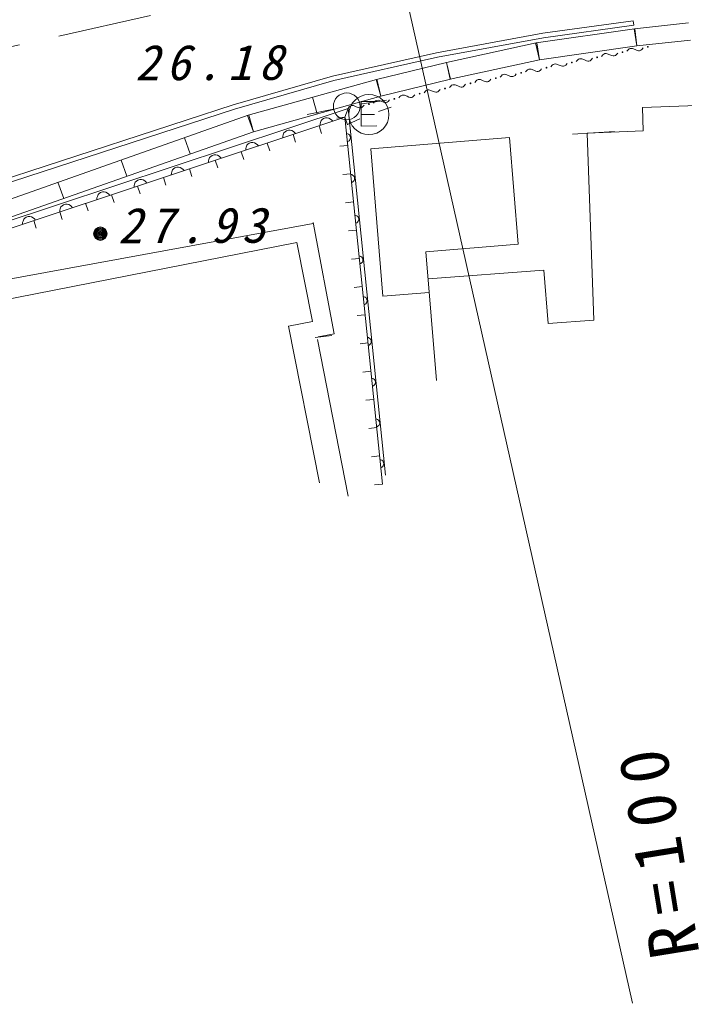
# Model space of a CAD drawing. Units: millimetres, scale not verified. Extents: x 39871 to 677802, y 19935 to 378772.
# Drawn here: x 250378 to 275043, y 239502 to 276001 of the extents above; entities that cross this region are included whole.
import ezdxf

# ---------------------------------------------------------------- set-up
doc = ezdxf.new("R2010")
doc.units = ezdxf.units.MM
doc.header["$LTSCALE"] = 996.768
doc.linetypes.add('CHAIN', pattern=[18.5, 12, -1.5, 3.5, -1.5])
doc.layers.add('S-SUV', color=7, linetype='Continuous', lineweight=13)
doc.styles.add('ＭＳ ゴシック', font='')
doc.styles.get('ＭＳ ゴシック').set_extended_font_data('MS Gothic')

msp = doc.modelspace()

# ---------------------------------------------------------------- linework, layer by layer
at = {"layer": 'S-SUV', "linetype": 'CHAIN'}
msp.add_line((238695.2, 272457), (264422.1, 278211.3), dxfattribs=at)
at = {"layer": 'S-SUV'}
for p, q in [((264422.1, 278211.3), (273124.3, 239501.6)), ((273142.7, 275963.4), (269790.2, 275499.6)), ((273165.9, 275795.6), (273142.7, 275963.4)), ((273196.2, 275657.3), (269549.6, 275142.2)), ((273165.9, 275795.6), (269813.4, 275331.8)), ((273186.5, 275655.9), (273275.7, 275024.2)), ((275202.7, 275877.6), (273196.2, 275657.3)), ((273206.1, 275658.3), (273275.7, 275024.2)), ((269790.2, 275499.6), (265851.8, 274773.5)), ((269820.9, 275333), (265885.8, 274607.4)), ((275272.3, 275243.5), (273275.7, 275024.2)), ((269549.6, 275142.2), (266215.1, 274410.9)), ((269526.1, 275137), (269662.7, 274513.9)), ((269573.5, 275145.5), (269662.7, 274513.9)), ((273275.7, 275024.2), (269662.7, 274513.9)), ((272914.9, 274830.7), (272959.9, 274886.5)), ((272959.9, 274886.5), (272993.2, 274915.3)), ((272993.2, 274915.3), (273038.3, 274934.4)), ((273038.3, 274934.4), (273086.8, 274937)), ((273086.8, 274937), (273122.1, 274932)), ((273122.1, 274932), (273220.7, 274893.3)), ((273220.7, 274893.3), (273293.4, 274861.6)), ((273293.4, 274861.6), (273344.8, 274850.1)), ((273344.8, 274850.1), (273381.5, 274850.3)), ((273381.5, 274850.3), (273425.2, 274864.1)), ((273425.2, 274864.1), (273465.1, 274896.8)), ((273465.1, 274896.8), (273512.4, 274953.1)), ((265851.8, 274773.5), (261990, 273905.8)), ((265885.8, 274607.4), (262032, 273741.6)), ((269662.7, 274513.9), (266351.7, 273787.8)), ((271033.1, 274445.1), (271078, 274500.9)), ((271078, 274500.9), (271111.3, 274529.8)), ((271111.3, 274529.8), (271156.4, 274548.8)), ((271156.4, 274548.8), (271204.9, 274551.4)), ((271204.9, 274551.4), (271240.3, 274546.4)), ((271240.3, 274546.4), (271338.9, 274507.8)), ((271338.9, 274507.8), (271411.5, 274476.1)), ((271411.5, 274476.1), (271462.9, 274464.5)), ((271499.7, 274464.7), (271543.4, 274478.6)), ((271543.4, 274478.6), (271583.3, 274511.3)), ((271583.3, 274511.3), (271630.6, 274567.5)), ((271974, 274637.9), (272018.9, 274693.7)), ((272018.9, 274693.7), (272052.2, 274722.5)), ((272052.2, 274722.5), (272097.4, 274741.6)), ((272097.4, 274741.6), (272145.9, 274744.2)), ((272145.9, 274744.2), (272181.2, 274739.2)), ((272181.2, 274739.2), (272279.8, 274700.5)), ((272279.8, 274700.5), (272352.5, 274668.9)), ((272352.5, 274668.9), (272403.9, 274657.3)), ((272403.9, 274657.3), (272440.6, 274657.5)), ((272440.6, 274657.5), (272484.3, 274671.4)), ((272484.3, 274671.4), (272524.2, 274704)), ((272524.2, 274704), (272571.5, 274760.3)), ((266215.1, 274410.9), (263614.2, 273786.2)), ((266215.1, 274410.9), (266351.7, 273787.8)), ((266215.1, 274410.9), (266364.1, 273790.6)), ((269151.2, 274059.5), (269196.1, 274115.3)), ((269196.1, 274115.3), (269229.4, 274144.2)), ((269229.4, 274144.2), (269274.6, 274163.2)), ((269274.6, 274163.2), (269323.1, 274165.8)), ((269323.1, 274165.8), (269358.4, 274160.8)), ((269358.4, 274160.8), (269457, 274122.2)), ((269457, 274122.2), (269529.7, 274090.5)), ((269661.5, 274093), (269701.4, 274125.7)), ((269701.4, 274125.7), (269748.7, 274181.9)), ((270092.1, 274252.3), (270137.1, 274308.1)), ((270137.1, 274308.1), (270170.4, 274337)), ((270170.4, 274337), (270215.5, 274356)), ((270215.5, 274356), (270264, 274358.6)), ((270264, 274358.6), (270299.3, 274353.6)), ((270299.3, 274353.6), (270397.9, 274315)), ((270397.9, 274315), (270470.6, 274283.3)), ((270470.6, 274283.3), (270522, 274271.8)), ((270522, 274271.8), (270558.7, 274271.9)), ((270558.7, 274271.9), (270602.5, 274285.8)), ((270602.5, 274285.8), (270642.3, 274318.5)), ((270642.3, 274318.5), (270689.6, 274374.7)), ((271462.9, 274464.5), (271499.7, 274464.7)), ((261990, 273905.8), (258296.2, 272842)), ((263614.2, 273786.2), (258857.8, 272452.3)), ((263602.7, 273782.9), (263774.9, 273168.7)), ((263625.9, 273789), (263774.9, 273168.7)), ((266364.1, 273790.6), (263774.9, 273168.7)), ((267314.3, 273729.7), (267347.6, 273758.6)), ((267347.6, 273758.6), (267392.7, 273777.7)), ((267392.7, 273777.7), (267441.2, 273780.2)), ((267441.2, 273780.2), (267476.5, 273775.2)), ((267476.5, 273775.2), (267575.1, 273736.6)), ((267819.5, 273740.1), (267866.8, 273796.4)), ((268210.3, 273866.7), (268255.2, 273922.5)), ((268255.2, 273922.5), (268288.5, 273951.4)), ((268288.5, 273951.4), (268333.6, 273970.4)), ((268333.6, 273970.4), (268382.1, 273973)), ((268382.1, 273973), (268417.5, 273968)), ((268417.5, 273968), (268516.1, 273929.4)), ((268516.1, 273929.4), (268588.7, 273897.7)), ((268588.7, 273897.7), (268640.1, 273886.2)), ((268640.1, 273886.2), (268676.9, 273886.4)), ((268676.9, 273886.4), (268720.6, 273900.2)), ((268720.6, 273900.2), (268760.5, 273932.9)), ((268760.5, 273932.9), (268807.8, 273989.2)), ((269529.7, 274090.5), (269581.1, 274079)), ((269581.1, 274079), (269617.8, 274079.1)), ((269617.8, 274079.1), (269661.5, 274093)), ((262032, 273741.6), (258345.9, 272679.9)), ((265465.7, 273373), (265510.8, 273392.1)), ((265510.8, 273392.1), (265559.3, 273394.7)), ((265559.3, 273394.7), (265594.7, 273389.7)), ((265594.7, 273389.7), (265693.3, 273351)), ((265937.7, 273354.5), (265985, 273410.8)), ((266328.4, 273481.2), (266373.4, 273536.9)), ((266373.4, 273536.9), (266406.7, 273565.8)), ((266406.7, 273565.8), (266451.8, 273584.9)), ((266451.8, 273584.9), (266500.3, 273587.5)), ((266500.3, 273587.5), (266535.6, 273582.4)), ((266535.6, 273582.4), (266634.2, 273543.8)), ((266634.2, 273543.8), (266706.9, 273512.1)), ((266706.9, 273512.1), (266758.3, 273500.6)), ((266758.3, 273500.6), (266795, 273500.8)), ((266795, 273500.8), (266838.7, 273514.6)), ((266838.7, 273514.6), (266878.6, 273547.3)), ((266878.6, 273547.3), (266925.9, 273603.6)), ((267269.3, 273673.9), (267314.3, 273729.7)), ((267575.1, 273736.6), (267647.8, 273704.9)), ((267647.8, 273704.9), (267699.2, 273693.4)), ((267699.2, 273693.4), (267735.9, 273693.6)), ((267735.9, 273693.6), (267779.7, 273707.4)), ((267779.7, 273707.4), (267819.5, 273740.1)), ((263774.9, 273168.7), (259050.1, 271843.7)), ((261240.2, 273120.4), (261412.5, 272506.2)), ((263005.6, 272862.5), (263989.5, 273018.9)), ((264055.8, 272969), (264103.1, 273025.2)), ((264446.5, 273095.6), (264491.5, 273151.4)), ((264491.5, 273151.4), (264524.8, 273180.2)), ((264524.8, 273180.2), (264569.9, 273199.3)), ((264569.9, 273199.3), (264618.4, 273201.9)), ((264618.4, 273201.9), (264653.7, 273196.9)), ((264653.7, 273196.9), (264752.4, 273158.2)), ((264752.4, 273158.2), (264825, 273126.6)), ((264825, 273126.6), (264876.4, 273115)), ((264876.4, 273115), (264913.1, 273115.2)), ((264913.1, 273115.2), (264956.9, 273129.1)), ((264956.9, 273129.1), (264996.7, 273161.7)), ((264996.7, 273161.7), (265044, 273218)), ((265387.5, 273288.4), (265432.4, 273344.2)), ((265432.4, 273344.2), (265465.7, 273373)), ((265693.3, 273351), (265766, 273319.3)), ((265766, 273319.3), (265817.3, 273307.8)), ((265817.3, 273307.8), (265854.1, 273308)), ((265854.1, 273308), (265897.8, 273321.9)), ((265897.8, 273321.9), (265937.7, 273354.5)), ((273487.9, 272745.5), (284225, 273138.3)), ((262564.7, 272710), (247985, 267873.6)), ((258296.2, 272842), (248863.6, 269767.9)), ((258345.9, 272679.9), (248914.7, 269606.3)), ((262025.5, 272685.3), (261049.2, 272487.6)), ((262449.7, 272380), (262564.7, 272710)), ((262564.7, 272710), (262609.6, 272765.8)), ((262564.7, 272710), (263957.8, 259099.3)), ((262609.6, 272765.8), (262642.9, 272794.7)), ((262642.9, 272794.7), (262688, 272813.7)), ((262688, 272813.7), (262736.5, 272816.3)), ((262736.5, 272816.3), (262771.9, 272811.3)), ((262771.9, 272811.3), (262870.5, 272772.7)), ((262870.5, 272772.7), (262943.2, 272741)), ((262943.2, 272741), (262994.5, 272729.5)), ((262994.5, 272729.5), (263031.3, 272729.6)), ((263031.3, 272729.6), (263075, 272743.5)), ((263627.8, 272968.2), (263044.7, 272965.9)), ((263044.7, 272965.9), (263048.3, 272053.9)), ((263075, 272743.5), (263114.9, 272776.2)), ((263114.9, 272776.2), (263162.2, 272832.4)), ((263505.6, 272902.8), (263550.6, 272958.6)), ((263550.6, 272958.6), (263583.9, 272987.5)), ((263583.9, 272987.5), (263629, 273006.5)), ((263629, 273006.5), (263677.5, 273009.1)), ((263677.5, 273009.1), (263712.8, 273004.1)), ((263692.6, 272599.8), (264165.2, 272758.1)), ((263712.8, 273004.1), (263811.4, 272965.5)), ((263811.4, 272965.5), (263884.1, 272933.8)), ((263884.1, 272933.8), (263935.5, 272922.2)), ((263935.5, 272922.2), (263972.2, 272922.4)), ((263972.2, 272922.4), (264015.9, 272936.3)), ((264015.9, 272936.3), (264055.8, 272969)), ((273519.4, 271871.5), (273487.9, 272745.5)), ((248654.8, 267801.7), (262449.7, 272380)), ((262449.7, 272380), (248654.8, 267801.7)), ((248654.8, 267801.7), (262449.7, 272380)), ((258857.8, 272452.3), (249452.6, 269141.4)), ((258838.2, 272445.4), (259050.1, 271843.7)), ((258877.8, 272457.9), (259050.1, 271843.7)), ((261565.1, 272255.8), (261607.7, 272301.4)), ((261607.7, 272301.4), (261657.8, 272336.4)), ((261657.8, 272336.4), (261731.1, 272360.8)), ((261731.1, 272360.8), (261792.1, 272362.7)), ((261792.1, 272362.7), (261853.6, 272351.5)), ((261853.6, 272351.5), (261917, 272314.8)), ((261917, 272314.8), (261960.7, 272278.1)), ((262449.7, 272380), (262152.2, 272349.6)), ((262449.7, 272380), (263842.8, 258769.3)), ((262449.7, 272380), (263842.8, 258769.3)), ((262449.7, 272380), (262543.9, 272096.2)), ((262449.7, 272380), (263842.8, 258769.3)), ((263000.1, 272321.6), (262549.5, 272108.8)), ((263046.6, 272480), (263540, 272481.9)), ((261487.3, 272060.6), (261581.5, 271776.8)), ((261523.5, 272072.6), (261524.3, 272133.3)), ((261524.3, 272133.3), (261537.4, 272188.8)), ((261537.4, 272188.8), (261565.1, 272255.8)), ((261960.7, 272278.1), (261996.5, 272229.6)), ((263048.3, 272053.9), (263631.4, 272056.2)), ((259050.1, 271843.7), (249656.8, 268537)), ((256491.8, 271619.4), (256703.6, 271017.7)), ((260144, 271614.8), (260144.8, 271675.5)), ((260144.8, 271675.5), (260157.9, 271731)), ((260157.9, 271731), (260185.6, 271798)), ((260185.6, 271798), (260228.2, 271843.6)), ((260228.2, 271843.6), (260278.3, 271878.6)), ((260278.3, 271878.6), (260351.6, 271902.9)), ((260351.6, 271902.9), (260412.7, 271904.8)), ((260412.7, 271904.8), (260474.1, 271893.7)), ((260474.1, 271893.7), (260537.5, 271857)), ((260525, 271741.3), (260619.2, 271457.4)), ((260537.5, 271857), (260581.2, 271820.3)), ((260581.2, 271820.3), (260617, 271771.8)), ((262511.9, 271772.6), (262547.3, 271764.2)), ((262547.3, 271764.2), (262578.1, 271749.3)), ((262578.1, 271749.3), (262613.7, 271724.4)), ((262613.7, 271724.4), (262634.9, 271693.5)), ((262646.8, 271577.5), (262632.3, 271543)), ((262634.9, 271693.5), (262648.9, 271659.6)), ((262653.7, 271613.5), (262646.8, 271577.5)), ((262648.9, 271659.6), (262653.7, 271613.5)), ((268557.8, 271624.8), (263412.4, 271203.6)), ((268881.3, 267672.4), (268557.8, 271624.8)), ((272454.6, 271857.1), (270887.2, 271751.8)), ((271434.4, 271795.2), (273519.9, 271871.5)), ((271684.4, 264854.9), (271434.4, 271795.2)), ((258764.5, 271157), (258765.3, 271217.6)), ((258765.3, 271217.6), (258778.4, 271273.2)), ((258778.4, 271273.2), (258806.1, 271340.1)), ((258806.1, 271340.1), (258848.7, 271385.8)), ((258848.7, 271385.8), (258898.8, 271420.8)), ((258898.8, 271420.8), (258972.1, 271445.1)), ((258972.1, 271445.1), (259033.2, 271447)), ((259033.2, 271447), (259094.6, 271435.9)), ((259094.6, 271435.9), (259158, 271399.2)), ((259158, 271399.2), (259201.7, 271362.5)), ((259201.7, 271362.5), (259237.5, 271314)), ((259562.6, 271421.9), (259656.8, 271138.1)), ((262556.9, 271333.1), (262259.4, 271302.6)), ((262575.4, 271489.8), (262542.3, 271475.1)), ((262602.6, 271510.6), (262575.4, 271489.8)), ((262632.3, 271543), (262602.6, 271510.6)), ((263412.4, 271203.6), (263859.5, 265742.2)), ((257398.9, 270815.4), (257426.6, 270882.3)), ((257426.6, 270882.3), (257469.2, 270927.9)), ((257469.2, 270927.9), (257519.3, 270962.9)), ((257519.3, 270962.9), (257592.6, 270987.3)), ((257592.6, 270987.3), (257653.7, 270989.2)), ((257653.7, 270989.2), (257715.1, 270978.1)), ((257715.1, 270978.1), (257778.5, 270941.3)), ((257778.5, 270941.3), (257822.2, 270904.6)), ((257822.2, 270904.6), (257858, 270856.1)), ((258600.3, 271102.5), (258694.5, 270818.7)), ((254145.4, 270793.4), (254357.2, 270191.7)), ((256047.1, 270424.5), (256089.7, 270470.1)), ((256089.7, 270470.1), (256139.8, 270505.1)), ((256139.8, 270505.1), (256213.1, 270529.5)), ((256213.1, 270529.5), (256274.2, 270531.3)), ((256274.2, 270531.3), (256335.7, 270520.2)), ((256335.7, 270520.2), (256399, 270483.5)), ((256399, 270483.5), (256442.7, 270446.8)), ((256675.6, 270463.7), (256769.8, 270179.9)), ((257385, 270699.1), (257385.9, 270759.8)), ((257385.9, 270759.8), (257398.9, 270815.4)), ((257637.9, 270783.1), (257732.1, 270499.3)), ((255713.2, 270144.3), (255807.4, 269860.5)), ((256005.5, 270241.3), (256006.4, 270302)), ((256006.4, 270302), (256019.5, 270357.5)), ((256019.5, 270357.5), (256047.1, 270424.5)), ((256442.7, 270446.8), (256478.5, 270398.3)), ((262664, 270286.1), (262366.5, 270255.6)), ((262666.7, 270260.3), (262702.1, 270251.9)), ((262702.1, 270251.9), (262732.9, 270237)), ((262732.9, 270237), (262768.5, 270212.1)), ((262768.5, 270212.1), (262789.7, 270181.2)), ((262789.7, 270181.2), (262803.7, 270147.4)), ((262808.4, 270101.2), (262801.6, 270065.2)), ((262803.7, 270147.4), (262808.4, 270101.2)), ((251799, 269967.4), (252010.8, 269365.7)), ((254626, 269783.5), (254626.9, 269844.2)), ((254626.9, 269844.2), (254640, 269899.7)), ((254640, 269899.7), (254667.6, 269966.6)), ((254667.6, 269966.6), (254710.2, 270012.3)), ((254710.2, 270012.3), (254760.3, 270047.3)), ((254750.9, 269824.9), (254845.1, 269541.1)), ((254760.3, 270047.3), (254833.6, 270071.6)), ((254833.6, 270071.6), (254894.7, 270073.5)), ((254894.7, 270073.5), (254956.2, 270062.4)), ((254956.2, 270062.4), (255019.6, 270025.7)), ((255019.6, 270025.7), (255063.2, 269989)), ((255063.2, 269989), (255099, 269940.5)), ((262730.2, 269977.5), (262697.1, 269962.8)), ((262757.3, 269998.3), (262730.2, 269977.5)), ((262787.1, 270030.7), (262757.3, 269998.3)), ((262801.6, 270065.2), (262787.1, 270030.7)), ((253246.5, 269325.7), (253247.4, 269386.3)), ((253247.4, 269386.3), (253260.5, 269441.9)), ((253260.5, 269441.9), (253288.1, 269508.8)), ((253288.1, 269508.8), (253330.8, 269554.5)), ((253330.8, 269554.5), (253380.8, 269589.5)), ((253380.8, 269589.5), (253454.2, 269613.8)), ((253454.2, 269613.8), (253515.2, 269615.7)), ((253515.2, 269615.7), (253576.7, 269604.6)), ((253576.7, 269604.6), (253640.1, 269567.8)), ((253640.1, 269567.8), (253683.8, 269531.1)), ((253683.8, 269531.1), (253719.6, 269482.6)), ((253788.5, 269505.5), (253882.7, 269221.7)), ((251881, 268984), (251908.7, 269051)), ((251908.7, 269051), (251951.3, 269096.6)), ((251951.3, 269096.6), (252001.4, 269131.6)), ((252001.4, 269131.6), (252074.7, 269156)), ((252074.7, 269156), (252135.8, 269157.9)), ((252135.8, 269157.9), (252197.2, 269146.7)), ((252197.2, 269146.7), (252260.6, 269110)), ((252260.6, 269110), (252304.3, 269073.3)), ((252304.3, 269073.3), (252340.1, 269024.8)), ((252826.2, 269186.1), (252920.4, 268902.3)), ((262771.2, 269239.1), (262473.7, 269208.7)), ((250529.2, 268593.2), (250571.8, 268638.8)), ((250571.8, 268638.8), (250621.9, 268673.8)), ((250621.9, 268673.8), (250695.2, 268698.1)), ((250695.2, 268698.1), (250756.3, 268700)), ((250756.3, 268700), (250817.7, 268688.9)), ((250817.7, 268688.9), (250881.1, 268652.2)), ((250881.1, 268652.2), (250924.8, 268615.5)), ((251863.8, 268866.7), (251958, 268582.9)), ((251867.1, 268867.8), (251867.9, 268928.5)), ((251867.9, 268928.5), (251881, 268984)), ((262821.4, 268748), (262856.9, 268739.6)), ((262856.9, 268739.6), (262887.7, 268724.7)), ((262887.7, 268724.7), (262923.3, 268699.8)), ((262923.3, 268699.8), (262944.5, 268668.9)), ((262944.5, 268668.9), (262958.5, 268635.1)), ((248333.1, 266065.2), (261272.4, 268436.6)), ((250487.6, 268410), (250488.4, 268470.7)), ((250488.4, 268470.7), (250501.5, 268526.2)), ((250501.5, 268526.2), (250529.2, 268593.2)), ((250901.5, 268547.4), (250995.6, 268263.5)), ((250924.8, 268615.5), (250960.6, 268567)), ((261265.8, 268472.8), (262045.6, 264344)), ((262885, 268465.2), (262851.9, 268450.5)), ((262912.1, 268486), (262885, 268465.2)), ((262941.9, 268518.4), (262912.1, 268486)), ((262956.4, 268552.9), (262941.9, 268518.4)), ((262963.2, 268588.9), (262956.4, 268552.9)), ((262958.5, 268635.1), (262963.2, 268588.9)), ((262878.3, 268192.1), (262580.9, 268161.7)), ((249128.5, 265468), (260664.5, 267729.9)), ((260664.5, 267729.9), (261239.9, 264795.4)), ((265452.7, 267391.7), (268881.3, 267672.4)), ((262976.2, 267235.7), (263011.7, 267227.3)), ((263011.7, 267227.3), (263042.5, 267212.4)), ((263042.5, 267212.4), (263078.1, 267187.5)), ((263078.1, 267187.5), (263099.3, 267156.6)), ((265844.2, 262609.2), (265452.7, 267391.7)), ((262985.5, 267145.2), (262688, 267114.7)), ((263039.7, 266952.9), (263006.7, 266938.2)), ((263066.9, 266973.7), (263039.7, 266952.9)), ((263096.7, 267006.1), (263066.9, 266973.7)), ((263111.2, 267040.6), (263096.7, 267006.1)), ((263099.3, 267156.6), (263113.3, 267122.8)), ((263118, 267076.6), (263111.2, 267040.6)), ((263113.3, 267122.8), (263118, 267076.6)), ((269834.8, 266711.5), (265535.5, 266379.4)), ((269834.8, 266711.5), (269988.4, 264723.9)), ((263092.7, 266098.2), (262795.2, 266067.7)), ((263131, 265723.4), (263166.4, 265715)), ((265576.8, 265874.8), (263859.5, 265742.2)), ((263194.5, 265440.6), (263161.5, 265425.9)), ((263166.4, 265715), (263197.3, 265700.1)), ((263221.7, 265461.4), (263194.5, 265440.6)), ((263197.3, 265700.1), (263232.9, 265675.2)), ((263251.5, 265493.8), (263221.7, 265461.4)), ((263232.9, 265675.2), (263254.1, 265644.3)), ((263266, 265528.3), (263251.5, 265493.8)), ((263254.1, 265644.3), (263268.1, 265610.5)), ((263272.8, 265564.3), (263266, 265528.3)), ((263268.1, 265610.5), (263272.8, 265564.3)), ((263199.8, 265051.2), (262902.3, 265020.8)), ((261239.9, 264795.4), (260359.5, 264622.8)), ((260359.5, 264622.8), (261499, 258811.8)), ((271684.4, 264854.9), (269988.4, 264723.9)), ((261967.1, 264281.3), (261341, 264212.9)), ((262045.6, 264344), (261457.9, 264233)), ((261432.3, 264133.5), (262571.7, 258322.5)), ((263307, 264004.2), (263009.5, 263973.8)), ((263285.8, 264211.1), (263321.2, 264202.7)), ((263349.3, 263928.3), (263316.2, 263913.6)), ((263321.2, 264202.7), (263352.1, 264187.8)), ((263376.5, 263949.1), (263349.3, 263928.3)), ((263352.1, 264187.8), (263387.7, 264162.9)), ((263406.2, 263981.5), (263376.5, 263949.1)), ((263387.7, 264162.9), (263408.9, 264132)), ((263420.7, 264016), (263406.2, 263981.5)), ((263408.9, 264132), (263422.9, 264098.2)), ((263427.6, 264052), (263420.7, 264016)), ((263422.9, 264098.2), (263427.6, 264052)), ((263414.1, 262957.2), (263116.7, 262926.8)), ((263440.6, 262698.8), (263476, 262690.4)), ((263476, 262690.4), (263506.8, 262675.5)), ((263531.3, 262436.8), (263504.1, 262416)), ((263506.8, 262675.5), (263542.5, 262650.6)), ((263561, 262469.2), (263531.3, 262436.8)), ((263542.5, 262650.6), (263563.7, 262619.7)), ((263575.5, 262503.7), (263561, 262469.2)), ((263563.7, 262619.7), (263577.6, 262585.9)), ((263582.4, 262539.7), (263575.5, 262503.7)), ((263577.6, 262585.9), (263582.4, 262539.7)), ((263504.1, 262416), (263471, 262401.4)), ((263521.3, 261910.3), (263223.8, 261879.8)), ((263595.4, 261186.5), (263630.8, 261178.1)), ((263630.8, 261178.1), (263661.6, 261163.3)), ((263661.6, 261163.3), (263697.2, 261138.3)), ((263697.2, 261138.3), (263718.4, 261107.4)), ((263730.3, 260991.4), (263715.8, 260956.9)), ((263718.4, 261107.4), (263732.4, 261073.6)), ((263737.2, 261027.4), (263730.3, 260991.4)), ((263732.4, 261073.6), (263737.2, 261027.4)), ((263628.5, 260863.3), (263331, 260832.8)), ((263658.9, 260903.7), (263625.8, 260889.1)), ((263686.1, 260924.5), (263658.9, 260903.7)), ((263715.8, 260956.9), (263686.1, 260924.5)), ((263735.6, 259816.3), (263438.1, 259785.9)), ((263750.2, 259674.2), (263785.6, 259665.8)), ((263785.6, 259665.8), (263816.4, 259651)), ((263816.4, 259651), (263852, 259626)), ((263852, 259626), (263873.2, 259595.1)), ((263873.2, 259595.1), (263887.2, 259561.3)), ((263891.9, 259515.1), (263885.1, 259479.1)), ((263887.2, 259561.3), (263891.9, 259515.1)), ((263813.7, 259391.4), (263780.6, 259376.8)), ((263840.9, 259412.2), (263813.7, 259391.4)), ((263870.6, 259444.6), (263840.9, 259412.2)), ((263885.1, 259479.1), (263870.6, 259444.6)), ((263842.8, 258769.3), (263545.3, 258738.9))]:
    msp.add_line(p, q, dxfattribs=at)
for centre, radius in [((273691.2, 274989.7), 14.4), ((271809.3, 274604.1), 14.4), ((272750.3, 274796.9), 14.4), ((269927.5, 274218.6), 14.4), ((270868.4, 274411.4), 14.4), ((268045.6, 273833), 14.4), ((268986.5, 274025.8), 14.4), ((266163.7, 273447.4), 14.4), ((267104.7, 273640.2), 14.4), ((262513.7, 272784.2), 495.9), ((263338.2, 272481.1), 743.8), ((264281.9, 273061.9), 14.4), ((265222.8, 273254.6), 14.4), ((263341, 272869.1), 14.4), ((253371.6, 268060.2), 249.2), ((253371.6, 268060.2), 218), ((253371.6, 268060.2), 186.9), ((253371.6, 268060.2), 155.8), ((253371.6, 268060.2), 124.6), ((253371.6, 268060.2), 93.5), ((253371.7, 268061.4), 62.3), ((253371.6, 268060.2), 31.1)]:
    msp.add_circle(centre, radius, dxfattribs=at)

# ---------------------------------------------------------------- texts
at = {"layer": 'S-SUV', "attachment_point": 7, "style": 'ＭＳ ゴシック'}
for s, insert, char_height, rotation in [('\\T1.28;\\Q15;26.18', (254662.9, 273728.3), 1315, 0.2), ('\\T1.28;\\Q15;27.93', (254027.3, 267682.1), 1315, 0.2), ('\\T1.32;R=100', (275639.5, 241343), 1827, 99.2)]:
    msp.add_mtext(s, dxfattribs=dict(at, insert=insert, char_height=char_height, rotation=rotation))

doc.saveas('drawing.dxf')
